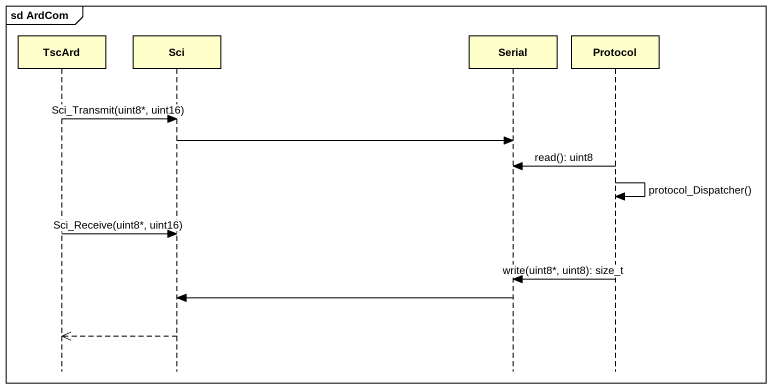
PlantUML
@startuml
mainframe sd ArdCom
hide footbox
participant TscArd
participant Sci
participant Serial
participant "Protocol" as Protocol_

TscArd -> Sci : Sci_Transmit(uint8*, uint16)
Sci -> Serial
Protocol_ -> Serial : read(): uint8
Protocol_ -> Protocol_ : protocol_Dispatcher()
TscArd -> Sci : Sci_Receive(uint8*, uint16)
Protocol_ -> Serial : write(uint8*, uint8): size_t
Serial -> Sci
Sci -->> TscArd
@enduml
